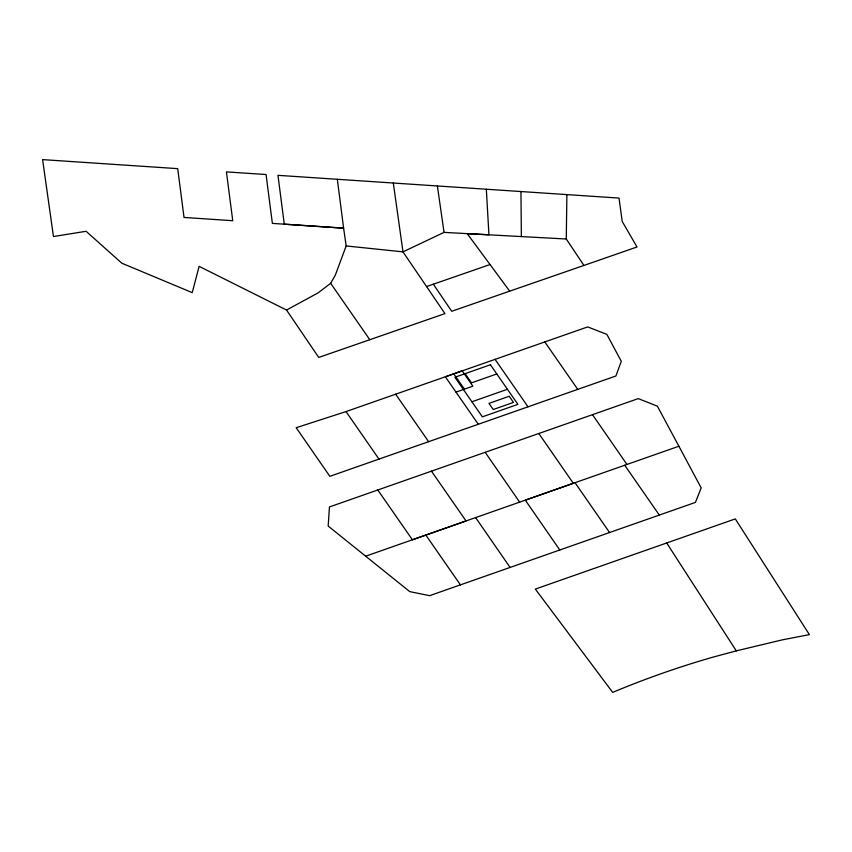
<?xml version="1.0" encoding="UTF-8"?>
<svg xmlns="http://www.w3.org/2000/svg" width="852" height="852" viewBox="0 0 852 852"><rect width="100%" height="100%" fill="white"/><g stroke="black" fill="none" stroke-linecap="round" stroke-linejoin="round"><path stroke-width="1.28" d="M566.889 194.597L566.271 239.007L583.929 265.441L637.019 246.984L622.216 221.477L619.021 198.079L277.965 175.331L284.28 224.161L343.612 228.166L346.178 245.951L335.294 275.196L330.651 283.29L318.179 292.832L286.549 310.053L199.112 266.346L192.243 292.63L121.857 263.225L86.105 231.286L53.463 236.536L42.6 159.612L177.717 168.643L184.021 217.441L232.745 220.711L226.43 171.891L266.058 174.522L272.374 223.384L343.612 228.166L337.328 179.271M486.332 189.24L488.931 234.801L444.041 232.394L402.985 251.851L346.178 245.951M365.657 556.196L678.884 446.235L701.185 487.898L695.424 502.403L429.632 595.665L409.748 591.618L328.18 526.067L329.436 506.951L638.276 398.608L657.393 406.191L678.884 446.235M346.029 411.58L296.198 427.715L329.852 476.332L615.911 375.988L621.289 361.312L606.848 334.357L587.678 326.912L346.029 411.58L378.991 459.143M496.812 373.953L471.507 382.846L465.128 373.655M455.99 392.122L472.849 386.19L462.221 370.876L445.351 376.797L478.281 424.243M471.912 401.761L507.441 389.279M393.315 183.031L402.985 251.851L426.564 286.549L490.038 264.535L509.698 291.15L583.929 265.441M509.698 291.15L451.72 311.278L433.348 284.217M736.298 650.864L711.633 657.52A1051.709 798.526 22.3 0 0 612.684 692.388L535.333 589.094L735.287 518.9L809.4 634.633L782.349 639.852L736.298 650.864L666.69 542.98M566.271 239.007L467.205 233.64L490.038 264.535M544.811 341.95L577.741 389.385M624.74 465.267L659.32 515.077M395.626 394.188L428.652 441.687M431.474 471.177L466.055 520.955L412.421 539.795L377.798 489.985M425.84 535.077L460.421 584.855M592.491 414.668L626.955 464.447M495.044 359.331L527.995 406.798M575.036 482.711L609.531 532.489M538.815 433.498L573.321 483.308L525.333 500.188L559.796 549.998M453.786 373.836L464.425 389.151M330.651 283.29L369.789 339.714M485.182 452.305L519.656 502.147M475.618 517.601L510.092 567.443M426.564 286.549L444.946 313.621L318.733 357.435L286.549 310.053M437.374 185.96L444.041 232.394M520.955 191.551L521.36 236.568M490.422 364.762L454.904 377.255L482.37 416.841L517.899 404.349L490.422 364.762M509.219 396.276L488.984 403.39L493.233 409.514L513.479 402.41L509.219 396.276"/></g></svg>
